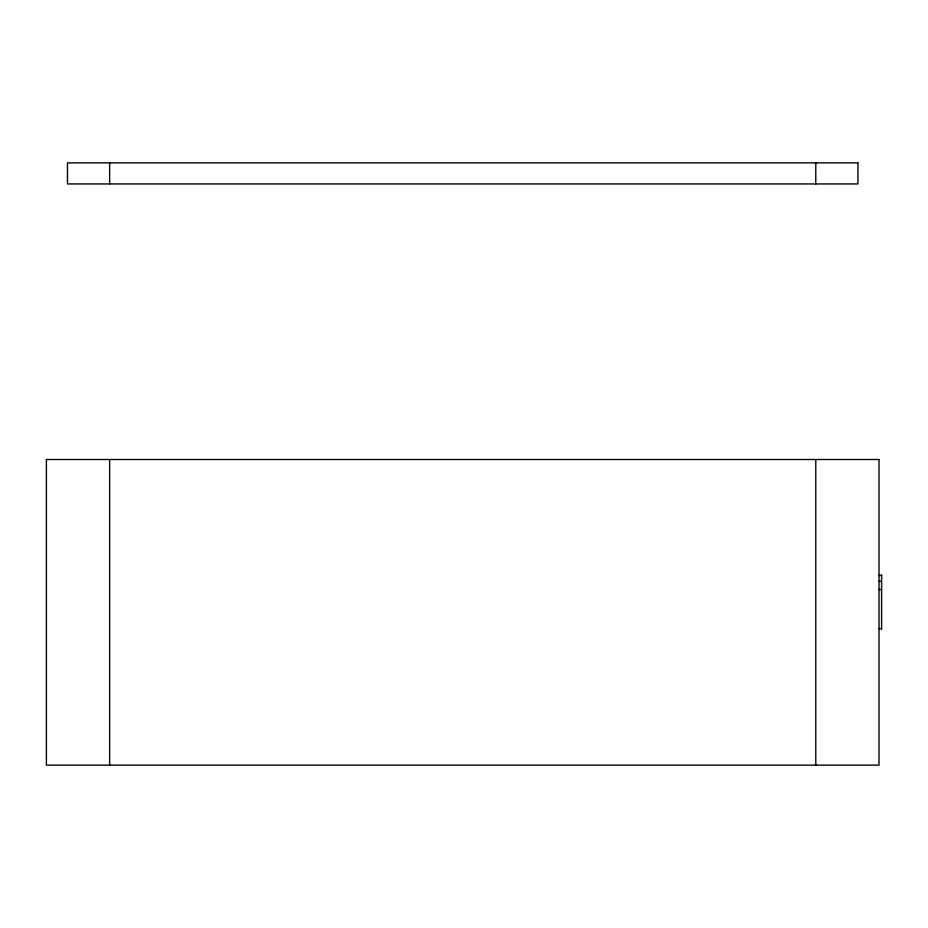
<?xml version="1.0" encoding="UTF-8"?>
<svg xmlns="http://www.w3.org/2000/svg" width="928" height="928" viewBox="0 0 928 928"><rect width="100%" height="100%" fill="white"/><g stroke="black" fill="none" stroke-linecap="round" stroke-linejoin="round"><path stroke-width="1.39" d="M879.013 575.43L881.6 575.43M879.013 581.334L881.6 581.334M879.013 589.466L881.6 589.466M879.013 628.569L881.6 628.569M881.6 574.641L881.6 629.555M815.782 162.864L815.782 183.941M815.782 459.499L815.782 765.136M109.632 162.864L109.632 183.941M109.632 459.499L109.632 765.136M857.936 162.864L67.477 162.864L67.477 183.941L857.936 183.941L857.936 162.864M879.013 459.499L46.4 459.499L46.4 765.136L879.013 765.136L879.013 459.499"/></g></svg>
